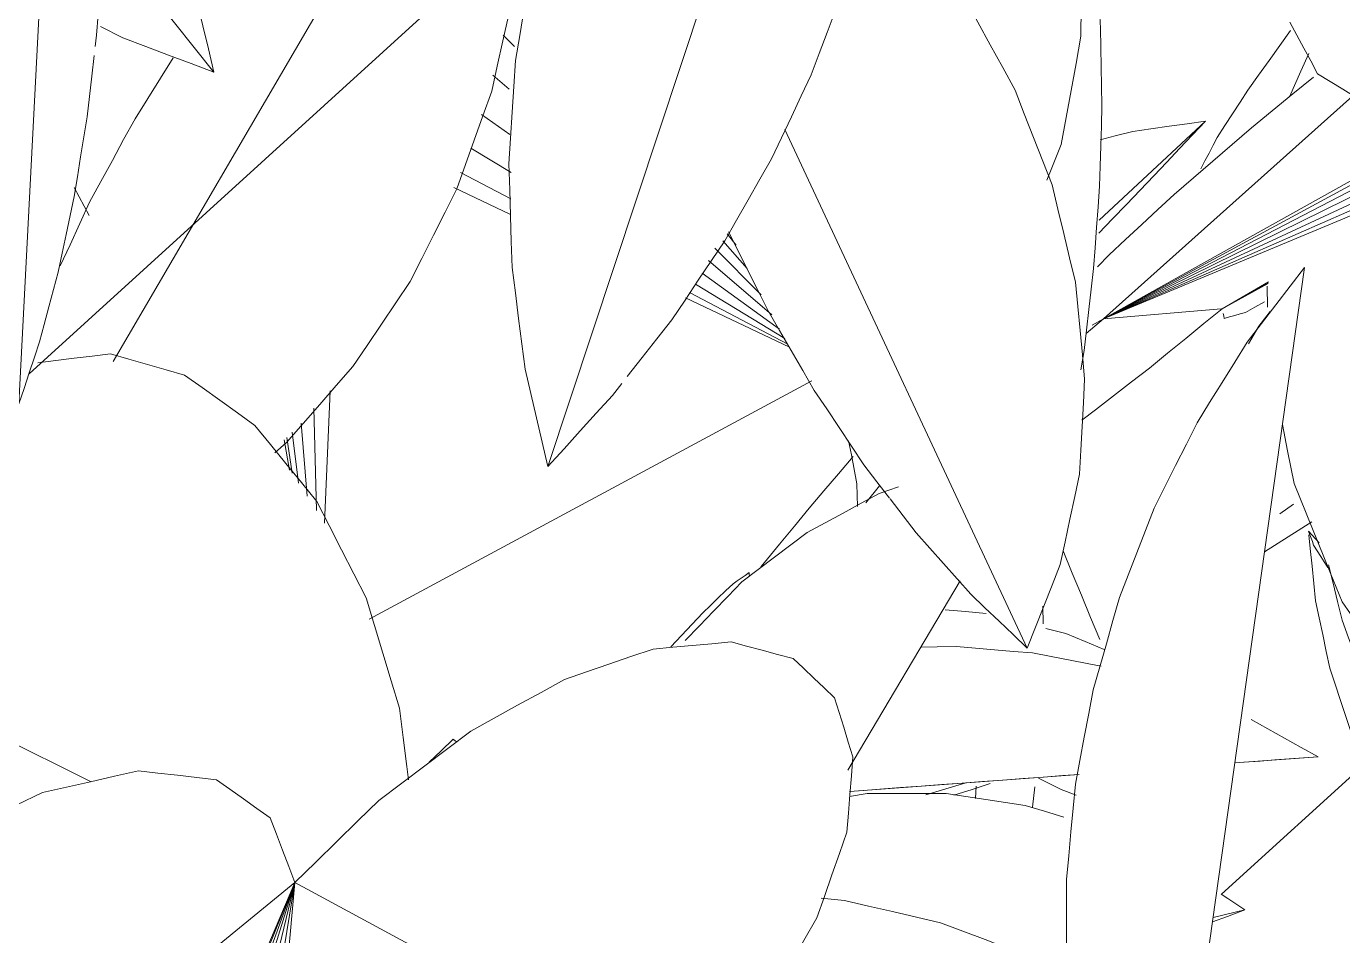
# Model space of a CAD drawing. Header units: metres. Extents: x 10.2 to 20.8, y -0.2 to 6.6.
# Drawn here: x 17.8004 to 17.8688, y 0.8365 to 0.8837 of the extents above; entities that cross this region are included whole.
import ezdxf

# ---------------------------------------------------------------- set-up
doc = ezdxf.new("R2010")
doc.units = ezdxf.units.M
doc.layers.add('Importações nas famílias', color=250, linetype='Continuous', lineweight=5)
doc.layers.add('Vegetação', color=7, linetype='Continuous', lineweight=5)

# ---------------------------------------------------------------- blocks, each defined once
blk = doc.blocks.new('Planta_pergolado_12200 - plantas pergolado_skp_Component_12-V14-Corte 3')
at = {"layer": 'Importações nas famílias'}
for p, q in [((17.855859, 0.888205), (17.855972, 0.887362)), ((17.855374, 0.866906), (17.855212, 0.865906))]:
    blk.add_line(p, q, dxfattribs=at)
at = {"layer": 'Importações nas famílias', "flags": 128}
for points in [[(17.855972, 0.887362), (17.856038, 0.886428), (17.856104, 0.885495), (17.85617, 0.884561), (17.856236, 0.883628)], [(17.856236, 0.883628), (17.856254, 0.882625), (17.856272, 0.881623), (17.85629, 0.880621), (17.856308, 0.879619)], [(17.856308, 0.879619), (17.856278, 0.878572), (17.856247, 0.877524), (17.856216, 0.876477), (17.856186, 0.87543)], [(17.856186, 0.87543), (17.856107, 0.874362), (17.856029, 0.873294), (17.85595, 0.872227), (17.855872, 0.871159)], [(17.855872, 0.871159), (17.855747, 0.870096), (17.855623, 0.869033), (17.855498, 0.867969), (17.855374, 0.866906)]]:
    blk.add_lwpolyline(points, dxfattribs=at)
blk = doc.blocks.new('Planta_pergolado_12200 - plantas pergolado_skp_Component_16-V19-Corte 3')
blk.add_blockref('Planta_pergolado_12200 - plantas pergolado_skp_Component_12-V14-Corte 3', (0, 0))
blk = doc.blocks.new('Planta_pergolado_12200 - plantas pergolado_skp_Component_12-V39-Corte 3')
at = {"layer": 'Importações nas famílias'}
for q in [(17.822629, 0.846681), (17.822786, 0.846599)]:
    blk.add_line((17.822607, 0.846743), q, dxfattribs=at)
at = {"layer": 'Importações nas famílias', "flags": 128}
blk.add_lwpolyline([(17.821373, 0.845536), (17.82199, 0.84614), (17.822607, 0.846743)], dxfattribs=at)
blk = doc.blocks.new('Planta_pergolado_12200 - plantas pergolado_skp_Component_12-V40-Corte 3')
at = {"layer": 'Importações nas famílias'}
for p, q in [((17.843194, 0.843766), (17.844121, 0.843915)), ((17.863731, 0.837876), (17.862078, 0.837475)), ((17.854531, 0.83564), (17.85269, 0.835193))]:
    blk.add_line(p, q, dxfattribs=at)
at = {"layer": 'Importações nas famílias', "flags": 128}
for points in [[(17.844121, 0.843915), (17.845145, 0.843917), (17.846169, 0.843919), (17.847193, 0.843921), (17.848217, 0.843924)], [(17.848217, 0.843924), (17.849244, 0.843769), (17.85027, 0.843613), (17.851296, 0.843458), (17.852322, 0.843303)], [(17.852322, 0.843303), (17.853326, 0.842994), (17.85433, 0.842684)], [(17.862504, 0.838692), (17.862841, 0.838468), (17.863731, 0.837876)], [(17.863731, 0.837876), (17.862818, 0.837541), (17.862048, 0.837259)]]:
    blk.add_lwpolyline(points, dxfattribs=at)
blk = doc.blocks.new('Planta_pergolado_12200 - plantas pergolado_skp_Component_12-V41-Corte 3')
at = {"layer": 'Importações nas famílias'}
for p, q in [((17.844738, 0.859482), (17.845744, 0.85984)), ((17.848943, 0.854955), (17.843102, 0.845122))]:
    blk.add_line(p, q, dxfattribs=at)
at = {"layer": 'Importações nas famílias', "flags": 128}
for points in [[(17.840992, 0.857463), (17.841928, 0.857968), (17.842865, 0.858472), (17.843802, 0.858977), (17.844738, 0.859482)], [(17.837608, 0.854905), (17.838454, 0.855544), (17.8393, 0.856184), (17.840146, 0.856824), (17.840992, 0.857463)], [(17.834667, 0.851866), (17.835403, 0.852626), (17.836138, 0.853385), (17.836873, 0.854145), (17.837608, 0.854905)]]:
    blk.add_lwpolyline(points, dxfattribs=at)
blk = doc.blocks.new('Planta_pergolado_12200 - plantas pergolado_skp_Component_17-V42-Corte 3')
at = {"layer": 'Importações nas famílias'}
blk.add_line((17.844041, 0.858995), (17.844758, 0.859891), dxfattribs=at)
at = {"layer": 'Importações nas famílias', "flags": 128}
for points in [[(17.843389, 0.861406), (17.842629, 0.860513), (17.841869, 0.85962), (17.841108, 0.858728)], [(17.841108, 0.858728), (17.840334, 0.857789), (17.83956, 0.856851), (17.838785, 0.855913), (17.838593, 0.85568)], [(17.837983, 0.855381), (17.837776, 0.855237), (17.837568, 0.855093), (17.837361, 0.85495), (17.837153, 0.854806)], [(17.837997, 0.855178), (17.83799, 0.855279), (17.837983, 0.855381)], [(17.837153, 0.854806), (17.83676, 0.854427), (17.836366, 0.854048), (17.835972, 0.853668), (17.835578, 0.853289)], [(17.835578, 0.853289), (17.835025, 0.8527), (17.834471, 0.852112), (17.833918, 0.851523)]]:
    blk.add_lwpolyline(points, dxfattribs=at)
blk = doc.blocks.new('Planta_pergolado_12200 - plantas pergolado_skp_Component_16-V43-Corte 3')
for name in ['Planta_pergolado_12200 - plantas pergolado_skp_Component_17-V42-Corte 3', 'Planta_pergolado_12200 - plantas pergolado_skp_Component_12-V41-Corte 3', 'Planta_pergolado_12200 - plantas pergolado_skp_Component_12-V39-Corte 3', 'Planta_pergolado_12200 - plantas pergolado_skp_Component_12-V40-Corte 3']:
    blk.add_blockref(name, (0, 0))
blk = doc.blocks.new('Planta_pergolado_12200 - plantas pergolado_skp_-3067423-Corte 3')
for name in ['Planta_pergolado_12200 - plantas pergolado_skp_Component_16-V19-Corte 3', 'Planta_pergolado_12200 - plantas pergolado_skp_Component_16-V43-Corte 3']:
    blk.add_blockref(name, (0, 0))
blk = doc.blocks.new('Planta_pergolado_12200 - plantas pergolado_skp_Component_12-V142-Corte 3')
at = {"layer": 'Importações nas famílias'}
for p, q in [((17.800059, 0.864137), (17.802265, 0.906915)), ((17.804097, 0.883278), (17.804026, 0.882676))]:
    blk.add_line(p, q, dxfattribs=at)
at = {"layer": 'Importações nas famílias', "flags": 128}
for points in [[(17.802726, 0.906996), (17.802923, 0.90639), (17.80312, 0.905785)], [(17.80312, 0.905785), (17.803276, 0.905052), (17.803433, 0.904319), (17.80359, 0.903586), (17.803746, 0.902854)], [(17.803746, 0.902854), (17.803859, 0.90201), (17.803972, 0.901167), (17.804084, 0.900324), (17.804197, 0.899481)], [(17.796607, 0.898257), (17.796997, 0.89914), (17.797386, 0.900023), (17.797776, 0.900907), (17.798166, 0.90179)], [(17.804197, 0.899481), (17.804263, 0.898547), (17.804329, 0.897614), (17.804395, 0.89668), (17.804461, 0.895747)], [(17.795422, 0.894559), (17.795718, 0.895483), (17.796014, 0.896408), (17.796311, 0.897332), (17.796607, 0.898257)], [(17.804461, 0.895747), (17.804479, 0.894744), (17.804497, 0.893742), (17.804515, 0.89274), (17.804533, 0.891738)], [(17.794623, 0.890737), (17.794823, 0.891693), (17.795023, 0.892648), (17.795222, 0.893603), (17.795422, 0.894559)], [(17.804533, 0.891738), (17.804503, 0.890691), (17.804472, 0.889643), (17.804441, 0.888596), (17.804411, 0.887549)], [(17.794221, 0.886834), (17.794322, 0.88781), (17.794422, 0.888785), (17.794523, 0.889761), (17.794623, 0.890737)], [(17.804411, 0.887549), (17.804332, 0.886481), (17.804254, 0.885413), (17.804175, 0.884346), (17.804097, 0.883278)], [(17.794219, 0.882893), (17.794219, 0.883878), (17.79422, 0.884863), (17.79422, 0.885849), (17.794221, 0.886834)], [(17.794617, 0.878957), (17.794517, 0.879941), (17.794418, 0.880925), (17.794318, 0.881909), (17.794219, 0.882893)], [(17.803972, 0.882215), (17.803848, 0.881151), (17.803724, 0.880088), (17.803599, 0.879025)], [(17.795411, 0.875072), (17.795213, 0.876043), (17.795014, 0.877014), (17.794815, 0.877986), (17.794617, 0.878957)], [(17.803599, 0.879025), (17.803431, 0.877991), (17.803264, 0.876958), (17.803096, 0.875924), (17.802929, 0.87489)], [(17.796592, 0.871278), (17.796297, 0.872227), (17.796002, 0.873175), (17.795706, 0.874123), (17.795411, 0.875072)], [(17.802929, 0.87489), (17.802722, 0.87391), (17.802515, 0.872931), (17.802309, 0.871951), (17.802102, 0.870971)], [(17.798147, 0.86762), (17.797758, 0.868535), (17.79737, 0.869449), (17.796981, 0.870364), (17.796592, 0.871278)], [(17.802102, 0.870971), (17.801861, 0.870068), (17.80162, 0.869164), (17.801379, 0.868261), (17.801138, 0.867358)], [(17.800059, 0.864137), (17.799581, 0.865008), (17.799103, 0.865879), (17.798625, 0.866749), (17.798147, 0.86762)], [(17.801138, 0.867358), (17.800868, 0.866553), (17.800598, 0.865748), (17.800329, 0.864942), (17.800059, 0.864137)]]:
    blk.add_lwpolyline(points, dxfattribs=at)
blk = doc.blocks.new('Planta_pergolado_12200 - plantas pergolado_skp_Component_16-V147-Corte 3')
blk.add_blockref('Planta_pergolado_12200 - plantas pergolado_skp_Component_12-V142-Corte 3', (0, 0))
blk = doc.blocks.new('Planta_pergolado_12200 - plantas pergolado_skp_Component_17-V187-Corte 3')
at = {"layer": 'Importações nas famílias'}
for p, q in [((17.778511, 0.80999), (17.814395, 0.839295)), ((17.814395, 0.839295), (17.800305, 0.806351)), ((17.801876, 0.808465), (17.814395, 0.839295)), ((17.803883, 0.810686), (17.814395, 0.839295)), ((17.814395, 0.839295), (17.805917, 0.812126)), ((17.814395, 0.839295), (17.808112, 0.813424)), ((17.810226, 0.81424), (17.814395, 0.839295)), ((17.812113, 0.814518), (17.814395, 0.839295)), ((17.835142, 0.828102), (17.814395, 0.839295))]:
    blk.add_line(p, q, dxfattribs=at)
at = {"layer": 'Importações nas famílias', "flags": 128}
for points in [[(17.833, 0.851414), (17.834013, 0.851506), (17.835025, 0.851599), (17.836038, 0.851692), (17.83705, 0.851784)], [(17.83705, 0.851784), (17.837853, 0.851569), (17.838656, 0.851354), (17.83946, 0.851138), (17.840263, 0.850923)], [(17.828389, 0.849835), (17.829542, 0.85023), (17.830695, 0.850624), (17.831848, 0.851019), (17.833, 0.851414)], [(17.840263, 0.850923), (17.840802, 0.850414), (17.841341, 0.849905), (17.841881, 0.849396), (17.84242, 0.848887)], [(17.823532, 0.847157), (17.824746, 0.847827), (17.825961, 0.848496), (17.827175, 0.849166), (17.828389, 0.849835)], [(17.84242, 0.848887), (17.842658, 0.84812), (17.842897, 0.847352), (17.843135, 0.846585), (17.843374, 0.845817)], [(17.818758, 0.843562), (17.819952, 0.844461), (17.821145, 0.84536), (17.822338, 0.846259), (17.823532, 0.847157)], [(17.843374, 0.845817), (17.843295, 0.844843), (17.843217, 0.843869), (17.843138, 0.842895), (17.84306, 0.84192)], [(17.801288, 0.84397), (17.802533, 0.84425), (17.803778, 0.84453), (17.805022, 0.844809), (17.806267, 0.845089)], [(17.806267, 0.845089), (17.807281, 0.844976), (17.808296, 0.844862), (17.80931, 0.844749), (17.810324, 0.844635)], [(17.810324, 0.844635), (17.811021, 0.844138), (17.811719, 0.843641), (17.812416, 0.843144), (17.813113, 0.842647)], [(17.795813, 0.841375), (17.797182, 0.842024), (17.79855, 0.842673), (17.799919, 0.843321), (17.801288, 0.84397)], [(17.814395, 0.839295), (17.815486, 0.840362), (17.816577, 0.841429), (17.817667, 0.842495), (17.818758, 0.843562)], [(17.813113, 0.842647), (17.813433, 0.841809), (17.813754, 0.840971), (17.814074, 0.840133), (17.814395, 0.839295)], [(17.84306, 0.84192), (17.84267, 0.840806), (17.84228, 0.839692), (17.841889, 0.838578), (17.841499, 0.837464)], [(17.841499, 0.837464), (17.840824, 0.836285), (17.840149, 0.835107), (17.839474, 0.833929), (17.838799, 0.83275)]]:
    blk.add_lwpolyline(points, dxfattribs=at)
blk = doc.blocks.new('Planta_pergolado_12200 - plantas pergolado_skp_Component_16-V188-Corte 3')
blk.add_blockref('Planta_pergolado_12200 - plantas pergolado_skp_Component_17-V187-Corte 3', (0, 0))
blk = doc.blocks.new('Planta_pergolado_12200 - plantas pergolado_skp_Component_12-V91-Corte 3')
at = {"layer": 'Importações nas famílias'}
for p, q in [((17.788614, 0.370671), (17.796384, 0.425955)), ((17.794608, 0.423677), (17.794016, 0.422917)), ((17.794016, 0.422917), (17.793473, 0.421998))]:
    blk.add_line(p, q, dxfattribs=at)
at = {"layer": 'Importações nas famílias', "flags": 128}
for points in [[(17.793415, 0.422082), (17.794157, 0.42305), (17.7949, 0.424018), (17.795642, 0.424987), (17.796384, 0.425955)], [(17.790807, 0.417905), (17.791459, 0.418949), (17.792111, 0.419993), (17.792763, 0.421038), (17.793415, 0.422082)], [(17.788588, 0.413473), (17.789143, 0.414581), (17.789697, 0.415689), (17.790252, 0.416797), (17.790807, 0.417905)], [(17.786783, 0.408834), (17.787234, 0.409994), (17.787686, 0.411154), (17.788137, 0.412314), (17.788588, 0.413473)], [(17.785412, 0.40404), (17.785755, 0.405238), (17.786098, 0.406437), (17.786441, 0.407636), (17.786783, 0.408834)], [(17.784491, 0.399143), (17.784721, 0.400368), (17.784952, 0.401592), (17.785182, 0.402816), (17.785412, 0.40404)], [(17.784029, 0.394199), (17.784145, 0.395435), (17.78426, 0.396671), (17.784376, 0.397907), (17.784491, 0.399143)], [(17.784032, 0.389263), (17.784032, 0.390497), (17.784031, 0.391731), (17.78403, 0.392965), (17.784029, 0.394199)]]:
    blk.add_lwpolyline(points, dxfattribs=at)
blk = doc.blocks.new('Planta_pergolado_12200 - plantas pergolado_skp_Component_17-V198-Corte 3')
at = {"layer": 'Importações nas famílias', "flags": 128}
for points in [[(17.867507, 0.881262), (17.867145, 0.881931), (17.866783, 0.882601), (17.866421, 0.88327), (17.866059, 0.883939)], [(17.870108, 0.879683), (17.869458, 0.880078), (17.868807, 0.880472), (17.868157, 0.880867), (17.867507, 0.881262)]]:
    blk.add_lwpolyline(points, dxfattribs=at)
blk = doc.blocks.new('Planta_pergolado_12200 - plantas pergolado_skp_Component_16-V199-Corte 3')
for name, p in [('Planta_pergolado_12200 - plantas pergolado_skp_Component_17-V198-Corte 3', (0, 0)), ('Planta_pergolado_12200 - plantas pergolado_skp_Component_12-V91-Corte 3', (0.070436, 0.445256))]:
    blk.add_blockref(name, p)
blk = doc.blocks.new('Planta_pergolado_12200 - plantas pergolado_skp_-V204-Corte 3')
at = {"layer": 'Importações nas famílias'}
blk.add_line((17.853345, 0.913678), (17.800598, 0.8657), dxfattribs=at)
for name in ['Planta_pergolado_12200 - plantas pergolado_skp_Component_16-V199-Corte 3', 'Planta_pergolado_12200 - plantas pergolado_skp_Component_16-V188-Corte 3']:
    blk.add_blockref(name, (0, 0))
blk = doc.blocks.new('Planta_pergolado_12200 - plantas pergolado_skp_-3067425-Corte 3')
for name in ['Planta_pergolado_12200 - plantas pergolado_skp_-V204-Corte 3', 'Planta_pergolado_12200 - plantas pergolado_skp_Component_16-V147-Corte 3']:
    blk.add_blockref(name, (0, 0))
blk = doc.blocks.new('Planta_pergolado_12200 - plantas pergolado_skp_Component_12-V221-Corte 3')
at = {"layer": 'Importações nas famílias'}
blk.add_line((17.856155, 0.873677), (17.861675, 0.878811), dxfattribs=at)
at = {"layer": 'Importações nas famílias', "flags": 128}
for points in [[(17.85791, 0.878274), (17.858851, 0.878408), (17.859792, 0.878543), (17.860734, 0.878677), (17.861675, 0.878811)], [(17.861675, 0.878811), (17.861008, 0.8781), (17.860341, 0.877389), (17.859675, 0.876677), (17.859008, 0.875966)], [(17.856215, 0.877844), (17.856997, 0.878043), (17.85791, 0.878274)], [(17.859008, 0.875966), (17.858292, 0.875223), (17.857576, 0.874479), (17.856861, 0.873736), (17.856145, 0.872992)]]:
    blk.add_lwpolyline(points, dxfattribs=at)
blk = doc.blocks.new('Planta_pergolado_12200 - plantas pergolado_skp_Component_12-V222-Corte 3')
at = {"layer": 'Importações nas famílias'}
for p, q in [((17.853236, 0.853638), (17.853252, 0.852726)), ((17.849733, 0.843653), (17.849766, 0.844291)), ((17.852816, 0.844267), (17.852691, 0.843203))]:
    blk.add_line(p, q, dxfattribs=at)
blk = doc.blocks.new('Planta_pergolado_12200 - plantas pergolado_skp_Component_17-V223-Corte 3')
at = {"layer": 'Importações nas famílias', "flags": 128}
for points in [[(17.866101, 0.883516), (17.865545, 0.88274), (17.864989, 0.881963), (17.864433, 0.881187), (17.863877, 0.88041)], [(17.863877, 0.88041), (17.86348, 0.879799), (17.863082, 0.879187), (17.862685, 0.878575), (17.862288, 0.877963)], [(17.862288, 0.877963), (17.862078, 0.877557), (17.861867, 0.877151), (17.861656, 0.876746), (17.861445, 0.87634)]]:
    blk.add_lwpolyline(points, dxfattribs=at)
blk = doc.blocks.new('Planta_pergolado_12200 - plantas pergolado_skp_Component_16-V224-Corte 3')
for name in ['Planta_pergolado_12200 - plantas pergolado_skp_Component_17-V223-Corte 3', 'Planta_pergolado_12200 - plantas pergolado_skp_Component_12-V221-Corte 3', 'Planta_pergolado_12200 - plantas pergolado_skp_Component_12-V222-Corte 3']:
    blk.add_blockref(name, (0, 0))
blk = doc.blocks.new('Planta_pergolado_12200 - plantas pergolado_skp_-V321-Corte 3')
at = {"layer": 'Importações nas famílias'}
blk.add_line((17.873205, 0.848417), (17.862509, 0.838688), dxfattribs=at)
blk = doc.blocks.new('Planta_pergolado_12200 - plantas pergolado_skp_-3067427-Corte 3')
for name in ['Planta_pergolado_12200 - plantas pergolado_skp_-V321-Corte 3', 'Planta_pergolado_12200 - plantas pergolado_skp_Component_16-V224-Corte 3']:
    blk.add_blockref(name, (0, 0))
blk = doc.blocks.new('Planta_pergolado_12200 - plantas pergolado_skp_Component_12-V348-Corte 3')
at = {"layer": 'Importações nas famílias'}
for p, q in [((17.865544, 0.858425), (17.866255, 0.85894)), ((17.864747, 0.856463), (17.867213, 0.858017))]:
    blk.add_line(p, q, dxfattribs=at)
blk = doc.blocks.new('Planta_pergolado_12200 - plantas pergolado_skp_Component_17-V349-Corte 3')
at = {"layer": 'Importações nas famílias'}
for p, q in [((17.86949, 0.880257), (17.85638, 0.868546)), ((17.85638, 0.868546), (17.869949, 0.876114)), ((17.869989, 0.875899), (17.85638, 0.868546)), ((17.87004, 0.875623), (17.85638, 0.868546)), ((17.85638, 0.868546), (17.870099, 0.875299)), ((17.85638, 0.868546), (17.870583, 0.875145)), ((17.870522, 0.874746), (17.85638, 0.868546)), ((17.870473, 0.874426), (17.85638, 0.868546)), ((17.856689, 0.871878), (17.856078, 0.871249)), ((17.864961, 0.870465), (17.862544, 0.86907)), ((17.862544, 0.86907), (17.864943, 0.870407)), ((17.862544, 0.86907), (17.864934, 0.870378)), ((17.862504, 0.869066), (17.85638, 0.868546)), ((17.85638, 0.868546), (17.85549, 0.867782)), ((17.855797, 0.86822), (17.85638, 0.868546))]:
    blk.add_line(p, q, dxfattribs=at)
at = {"layer": 'Importações nas famílias', "flags": 128}
for points in [[(17.867288, 0.881096), (17.866213, 0.880219), (17.865138, 0.879342), (17.864064, 0.878465)], [(17.864064, 0.878465), (17.863062, 0.877599), (17.862061, 0.876733), (17.86106, 0.875867), (17.860058, 0.875001)], [(17.860058, 0.875001), (17.859216, 0.874221), (17.858374, 0.87344), (17.857531, 0.872659), (17.856689, 0.871878)], [(17.858772, 0.865995), (17.859715, 0.866764), (17.860658, 0.867532), (17.861601, 0.868301), (17.862544, 0.86907)], [(17.862661, 0.868573), (17.862934, 0.868651), (17.863207, 0.868729), (17.86348, 0.868807), (17.863753, 0.868884)], [(17.863753, 0.868884), (17.864252, 0.869158), (17.86475, 0.869433)], [(17.862603, 0.868822), (17.862632, 0.868698), (17.862661, 0.868573)], [(17.855269, 0.863283), (17.855978, 0.863832), (17.85691, 0.864553), (17.857841, 0.865274), (17.858772, 0.865995)]]:
    blk.add_lwpolyline(points, dxfattribs=at)
blk = doc.blocks.new('Planta_pergolado_12200 - plantas pergolado_skp_Component_16-V350-Corte 3')
for name in ['Planta_pergolado_12200 - plantas pergolado_skp_Component_17-V349-Corte 3', 'Planta_pergolado_12200 - plantas pergolado_skp_Component_12-V348-Corte 3']:
    blk.add_blockref(name, (0, 0))
blk = doc.blocks.new('Planta_pergolado_12200 - plantas pergolado_skp_Component_12-V399-Corte 3')
at = {"layer": 'Importações nas famílias'}
for p, q in [((17.804962, 0.866334), (17.825171, 0.900898)), ((17.813955, 0.862131), (17.813349, 0.861602))]:
    blk.add_line(p, q, dxfattribs=at)
at = {"layer": 'Importações nas famílias', "flags": 128}
for points in [[(17.825776, 0.885577), (17.825485, 0.884273), (17.825195, 0.882968), (17.824904, 0.881664), (17.824613, 0.880359)], [(17.806091, 0.878931), (17.806752, 0.879986), (17.807413, 0.88104), (17.808075, 0.882094)], [(17.824613, 0.880359), (17.82416, 0.879092), (17.823707, 0.877825), (17.823253, 0.876558), (17.8228, 0.87529)], [(17.803736, 0.874597), (17.804325, 0.87568), (17.804914, 0.876764), (17.805502, 0.877848), (17.806091, 0.878931)], [(17.8228, 0.87529), (17.822195, 0.87409), (17.82159, 0.87289), (17.820985, 0.871689), (17.820379, 0.870489)], [(17.802206, 0.871294), (17.802716, 0.872395), (17.803226, 0.873496), (17.803736, 0.874597)], [(17.820379, 0.870489), (17.819637, 0.869384), (17.818894, 0.868278), (17.818151, 0.867173), (17.817408, 0.866068)], [(17.817408, 0.866068), (17.816545, 0.865084), (17.815682, 0.864099), (17.814819, 0.863115), (17.813955, 0.862131)]]:
    blk.add_lwpolyline(points, dxfattribs=at)
blk = doc.blocks.new('Planta_pergolado_12200 - plantas pergolado_skp_Component_12-V400-Corte 3')
at = {"layer": 'Importações nas famílias'}
blk.add_line((17.852424, 0.851466), (17.839835, 0.878374), dxfattribs=at)
at = {"layer": 'Importações nas famílias', "flags": 128}
for points in [[(17.849216, 0.885109), (17.849861, 0.883937), (17.850505, 0.882765), (17.85115, 0.881592), (17.851795, 0.88042)], [(17.851795, 0.88042), (17.852274, 0.879189), (17.852754, 0.877959), (17.853234, 0.876728), (17.853713, 0.875497)], [(17.853713, 0.875497), (17.854017, 0.874237), (17.85432, 0.872977), (17.854624, 0.871717), (17.854927, 0.870457)], [(17.838968, 0.868973), (17.838419, 0.870065), (17.837869, 0.871156), (17.83732, 0.872247), (17.836906, 0.873068)], [(17.854927, 0.870457), (17.855047, 0.869197), (17.855168, 0.867937), (17.855288, 0.866677), (17.855408, 0.865417)], [(17.841368, 0.864838), (17.840768, 0.865872), (17.840168, 0.866906), (17.839568, 0.86794), (17.838968, 0.868973)], [(17.843943, 0.860978), (17.843299, 0.861943), (17.842655, 0.862908), (17.842012, 0.863873), (17.841368, 0.864838)], [(17.855408, 0.865417), (17.855342, 0.864187), (17.855276, 0.862957), (17.85521, 0.861726), (17.855144, 0.860496)], [(17.845272, 0.859249), (17.844623, 0.860093), (17.843943, 0.860978)], [(17.855144, 0.860496), (17.854893, 0.859324), (17.854643, 0.858153), (17.854392, 0.856981), (17.854141, 0.855809)], [(17.846664, 0.857438), (17.845984, 0.858323), (17.845304, 0.859208)], [(17.849502, 0.854255), (17.848793, 0.855051), (17.848083, 0.855847), (17.847374, 0.856642), (17.846664, 0.857438)], [(17.854141, 0.855809), (17.853712, 0.854724), (17.853283, 0.853638), (17.852854, 0.852552), (17.852424, 0.851466)], [(17.852424, 0.851466), (17.851694, 0.852164), (17.850963, 0.852861), (17.850232, 0.853558), (17.849502, 0.854255)]]:
    blk.add_lwpolyline(points, dxfattribs=at)
blk = doc.blocks.new('Planta_pergolado_12200 - plantas pergolado_skp_Component_17-V402-Corte 3')
at = {"layer": 'Importações nas famílias'}
for p, q in [((17.8258, 0.882676), (17.825203, 0.883277)), ((17.825525, 0.880463), (17.82468, 0.881189)), ((17.825553, 0.878111), (17.824093, 0.879162)), ((17.825628, 0.876142), (17.82353, 0.877414)), ((17.825605, 0.874777), (17.822988, 0.876149)), ((17.802926, 0.875358), (17.803703, 0.873909)), ((17.822653, 0.875369), (17.825591, 0.873971)), ((17.837874, 0.871156), (17.836614, 0.872597)), ((17.837302, 0.872369), (17.836835, 0.872953)), ((17.838604, 0.869798), (17.836207, 0.872209)), ((17.839568, 0.868015), (17.835536, 0.870919)), ((17.839171, 0.86875), (17.835878, 0.871576)), ((17.839829, 0.867532), (17.835193, 0.870343)), ((17.834684, 0.869643), (17.840075, 0.867078)), ((17.83999, 0.867236), (17.834881, 0.869914)), ((17.816224, 0.864806), (17.815937, 0.857939)), ((17.841247, 0.865335), (17.818258, 0.852973)), ((17.815385, 0.863906), (17.815508, 0.858604)), ((17.815033, 0.859339), (17.814721, 0.863139)), ((17.813843, 0.862263), (17.814112, 0.860694)), ((17.813967, 0.862386), (17.814258, 0.860541)), ((17.814589, 0.860028), (17.81425, 0.862669)), ((17.843616, 0.858806), (17.843582, 0.859991))]:
    blk.add_line(p, q, dxfattribs=at)
at = {"layer": 'Importações nas famílias', "flags": 128}
for points in [[(17.855216, 0.88321), (17.855223, 0.884715), (17.85523, 0.886221), (17.855236, 0.887727), (17.85524, 0.888638)], [(17.854193, 0.877598), (17.854449, 0.879001), (17.854705, 0.880404), (17.854961, 0.881807), (17.855216, 0.88321)], [(17.853447, 0.875754), (17.853706, 0.876393), (17.854193, 0.877598)], [(17.843582, 0.859991), (17.843291, 0.861484), (17.843147, 0.862222)]]:
    blk.add_lwpolyline(points, dxfattribs=at)
blk = doc.blocks.new('Planta_pergolado_12200 - plantas pergolado_skp_Component_16-V403-Corte 3')
for name in ['Planta_pergolado_12200 - plantas pergolado_skp_Component_17-V402-Corte 3', 'Planta_pergolado_12200 - plantas pergolado_skp_Component_12-V400-Corte 3', 'Planta_pergolado_12200 - plantas pergolado_skp_Component_12-V399-Corte 3']:
    blk.add_blockref(name, (0, 0))
blk = doc.blocks.new('Planta_pergolado_12200 - plantas pergolado_skp_Component_17-V426-Corte 3')
at = {"layer": 'Importações nas famílias'}
blk.add_line((17.864894, 0.870244), (17.864907, 0.869155), dxfattribs=at)
at = {"layer": 'Importações nas famílias', "flags": 128}
for points in [[(17.867043, 0.882327), (17.866634, 0.881405), (17.866043, 0.880071)], [(17.865676, 0.86307), (17.865948, 0.861698), (17.866286, 0.859997)], [(17.866286, 0.859997), (17.866911, 0.858462), (17.867537, 0.856928), (17.868163, 0.855393), (17.868788, 0.853859)], [(17.868788, 0.853859), (17.869648, 0.852622), (17.870509, 0.851385), (17.871369, 0.850148), (17.872229, 0.848911)]]:
    blk.add_lwpolyline(points, dxfattribs=at)
blk = doc.blocks.new('Planta_pergolado_12200 - plantas pergolado_skp_Component_16-V427-Corte 3')
blk.add_blockref('Planta_pergolado_12200 - plantas pergolado_skp_Component_17-V426-Corte 3', (0, 0))
blk = doc.blocks.new('Planta_pergolado_12200 - plantas pergolado_skp_-V432-Corte 3')
for name in ['Planta_pergolado_12200 - plantas pergolado_skp_Component_16-V427-Corte 3', 'Planta_pergolado_12200 - plantas pergolado_skp_Component_16-V403-Corte 3']:
    blk.add_blockref(name, (0, 0))
blk = doc.blocks.new('Planta_pergolado_12200 - plantas pergolado_skp_-3067429-Corte 3')
for name in ['Planta_pergolado_12200 - plantas pergolado_skp_-V432-Corte 3', 'Planta_pergolado_12200 - plantas pergolado_skp_Component_16-V350-Corte 3']:
    blk.add_blockref(name, (0, 0))
blk = doc.blocks.new('Planta_pergolado_12200 - plantas pergolado_skp_-3067432-Corte 3')
for name in ['Planta_pergolado_12200 - plantas pergolado_skp_-3067429-Corte 3', 'Planta_pergolado_12200 - plantas pergolado_skp_-3067425-Corte 3', 'Planta_pergolado_12200 - plantas pergolado_skp_-3067427-Corte 3', 'Planta_pergolado_12200 - plantas pergolado_skp_-3067423-Corte 3']:
    blk.add_blockref(name, (0, 0))
blk = doc.blocks.new('Planta_pergolado_12200 - plantas pergolado_skp_Component_12-V537-Corte 3')
at = {"layer": 'Importações nas famílias'}
for p, q in [((17.8534, 0.852475), (17.854438, 0.852214)), ((17.849232, 0.844469), (17.847153, 0.843846))]:
    blk.add_line(p, q, dxfattribs=at)
at = {"layer": 'Importações nas famílias', "flags": 128}
for points in [[(17.848159, 0.853455), (17.849223, 0.853355), (17.850286, 0.853256)], [(17.854438, 0.852214), (17.855426, 0.851799), (17.856414, 0.851383)], [(17.850499, 0.844432), (17.849561, 0.844131), (17.848622, 0.843831)]]:
    blk.add_lwpolyline(points, dxfattribs=at)
blk = doc.blocks.new('Planta_pergolado_12200 - plantas pergolado_skp_Component_16-V538-Corte 3')
blk.add_blockref('Planta_pergolado_12200 - plantas pergolado_skp_Component_12-V537-Corte 3', (0, 0))
blk = doc.blocks.new('Planta_pergolado_12200 - plantas pergolado_skp_-3067434-Corte 3')
blk.add_blockref('Planta_pergolado_12200 - plantas pergolado_skp_Component_16-V538-Corte 3', (0, 0))
blk = doc.blocks.new('Planta_pergolado_12200 - plantas pergolado_skp_Component_12-V646-Corte 3')
at = {"layer": 'Importações nas famílias'}
for p, q in [((17.867528, 0.845826), (17.863207, 0.845505)), ((17.863668, 0.845541), (17.864526, 0.845604)), ((17.855115, 0.844905), (17.843203, 0.844022)), ((17.84371, 0.844064), (17.844772, 0.844143))]:
    blk.add_line(p, q, dxfattribs=at)
at = {"layer": 'Importações nas famílias', "flags": 128}
for points in [[(17.848745, 0.851543), (17.847752, 0.851522), (17.846934, 0.851505)], [(17.852701, 0.851209), (17.851712, 0.851292), (17.850723, 0.851376), (17.849734, 0.851459), (17.848745, 0.851543)], [(17.856257, 0.850525), (17.855625, 0.850646), (17.854651, 0.850834), (17.853676, 0.851021), (17.852701, 0.851209)], [(17.867528, 0.845826), (17.86666, 0.846307), (17.865792, 0.846789), (17.864923, 0.847271), (17.864055, 0.847752)], [(17.864526, 0.845604), (17.865277, 0.84566), (17.866027, 0.845715), (17.866778, 0.84577), (17.867528, 0.845826)], [(17.844772, 0.844143), (17.845842, 0.844222), (17.846912, 0.844301), (17.847983, 0.844381), (17.849053, 0.84446)], [(17.849053, 0.84446), (17.850106, 0.844538), (17.851159, 0.844616), (17.852212, 0.844694), (17.853265, 0.844772)], [(17.853265, 0.844772), (17.854276, 0.844847), (17.855115, 0.844909)]]:
    blk.add_lwpolyline(points, dxfattribs=at)
blk = doc.blocks.new('Planta_pergolado_12200 - plantas pergolado_skp_Component_16-V649-Corte 3')
blk.add_blockref('Planta_pergolado_12200 - plantas pergolado_skp_Component_12-V646-Corte 3', (0, 0))
blk = doc.blocks.new('Planta_pergolado_12200 - plantas pergolado_skp_Component_12-V711-Corte 3')
at = {"layer": 'Importações nas famílias'}
for p, q in [((17.841604, 0.903303), (17.827532, 0.860889)), ((17.831364, 0.865186), (17.830885, 0.864575))]:
    blk.add_line(p, q, dxfattribs=at)
at = {"layer": 'Importações nas famílias', "flags": 128}
for points in [[(17.83208, 0.900712), (17.832725, 0.90158), (17.83337, 0.902448), (17.834015, 0.903316), (17.834661, 0.904184)], [(17.845332, 0.901387), (17.845339, 0.900676), (17.845348, 0.899648), (17.845358, 0.898621)], [(17.829863, 0.896652), (17.830417, 0.897667), (17.830971, 0.898682), (17.831526, 0.899697), (17.83208, 0.900712)], [(17.845358, 0.898621), (17.845258, 0.897557), (17.845158, 0.896493), (17.845059, 0.89543), (17.844959, 0.894366)], [(17.82806, 0.892098), (17.82851, 0.893237), (17.828961, 0.894375), (17.829412, 0.895513), (17.829863, 0.896652)], [(17.844959, 0.894366), (17.844751, 0.893278), (17.844543, 0.89219), (17.844335, 0.891102), (17.844127, 0.890014)], [(17.826713, 0.887159), (17.82705, 0.888394), (17.827386, 0.889629), (17.827723, 0.890864), (17.82806, 0.892098)], [(17.844127, 0.890014), (17.843813, 0.888914), (17.8435, 0.887814), (17.843186, 0.886713), (17.842872, 0.885613)], [(17.825856, 0.881949), (17.82607, 0.883252), (17.826284, 0.884554), (17.826499, 0.885857), (17.826713, 0.887159)], [(17.842872, 0.885613), (17.842456, 0.884513), (17.84204, 0.883413), (17.841623, 0.882312), (17.841207, 0.881212)], [(17.825506, 0.876592), (17.825594, 0.877931), (17.825681, 0.879271), (17.825768, 0.88061), (17.825856, 0.881949)], [(17.841207, 0.881212), (17.840693, 0.880124), (17.840179, 0.879036), (17.839665, 0.877948), (17.839151, 0.87686)], [(17.825674, 0.871212), (17.825632, 0.872557), (17.82559, 0.873902), (17.825548, 0.875247), (17.825506, 0.876592)], [(17.839151, 0.87686), (17.838545, 0.875796), (17.837939, 0.874733), (17.837333, 0.873669), (17.836727, 0.872605)], [(17.836727, 0.872605), (17.836035, 0.871578), (17.835344, 0.87055), (17.834653, 0.869523), (17.833961, 0.868495)], [(17.826355, 0.865937), (17.826185, 0.867255), (17.826014, 0.868574), (17.825844, 0.869893), (17.825674, 0.871212)], [(17.833961, 0.868495), (17.833192, 0.867515), (17.832423, 0.866535), (17.831654, 0.865555)], [(17.827532, 0.860889), (17.827238, 0.862151), (17.826943, 0.863413), (17.826649, 0.864675), (17.826355, 0.865937)], [(17.830885, 0.864575), (17.830047, 0.863653), (17.829208, 0.862732), (17.82837, 0.86181), (17.827532, 0.860889)]]:
    blk.add_lwpolyline(points, dxfattribs=at)
blk = doc.blocks.new('Planta_pergolado_12200 - plantas pergolado_skp_Component_12-V712-Corte 3')
at = {"layer": 'Importações nas famílias'}
for p, q in [((17.776898, 0.923066), (17.790621, 0.905871)), ((17.784423, 0.919801), (17.78533, 0.919217)), ((17.792368, 0.913898), (17.79318, 0.913118)), ((17.795168, 0.900174), (17.79671, 0.898242)), ((17.78537, 0.898292), (17.784607, 0.899154)), ((17.804417, 0.888585), (17.810193, 0.881348)), ((17.805467, 0.883133), (17.804297, 0.883719))]:
    blk.add_line(p, q, dxfattribs=at)
at = {"layer": 'Importações nas famílias', "flags": 128}
for points in [[(17.776435, 0.919509), (17.776551, 0.920398), (17.776666, 0.921288), (17.776782, 0.922177), (17.776898, 0.923066)], [(17.776898, 0.923066), (17.777846, 0.922718), (17.778794, 0.92237), (17.779742, 0.922022), (17.78069, 0.921675)], [(17.78069, 0.921675), (17.781623, 0.921206), (17.782557, 0.920738), (17.78349, 0.920269), (17.784423, 0.919801)], [(17.776696, 0.915657), (17.776631, 0.91662), (17.776566, 0.917583), (17.7765, 0.918546), (17.776435, 0.919509)], [(17.777675, 0.911598), (17.77743, 0.912613), (17.777185, 0.913627), (17.776941, 0.914642), (17.776696, 0.915657)], [(17.779348, 0.90743), (17.77893, 0.908472), (17.778512, 0.909514), (17.778093, 0.910556), (17.777675, 0.911598)], [(17.781677, 0.903249), (17.781095, 0.904295), (17.780513, 0.90534), (17.779931, 0.906385), (17.779348, 0.90743)], [(17.784607, 0.899154), (17.783875, 0.900178), (17.783142, 0.901202), (17.78241, 0.902226), (17.781677, 0.903249)], [(17.804449, 0.89772), (17.80501, 0.896618), (17.80557, 0.895516)], [(17.80557, 0.895516), (17.806046, 0.894367), (17.806522, 0.893217), (17.806999, 0.892067), (17.807475, 0.890917)], [(17.791982, 0.891601), (17.791004, 0.892511), (17.790025, 0.893421), (17.789047, 0.894331)], [(17.794118, 0.889961), (17.79305, 0.890781), (17.791982, 0.891601)], [(17.807475, 0.890917), (17.807861, 0.889732), (17.808248, 0.888547), (17.808635, 0.887362), (17.809022, 0.886177)], [(17.809022, 0.886177), (17.809314, 0.88497), (17.809607, 0.883763), (17.8099, 0.882555), (17.810193, 0.881348)], [(17.810193, 0.881348), (17.809012, 0.881794), (17.80783, 0.882241), (17.806649, 0.882687), (17.805467, 0.883133)]]:
    blk.add_lwpolyline(points, dxfattribs=at)
blk = doc.blocks.new('Planta_pergolado_12200 - plantas pergolado_skp_Component_12-V713-Corte 3')
at = {"layer": 'Importações nas famílias'}
for p, q in [((17.841717, 0.838482), (17.842938, 0.838363)), ((17.849949, 0.825836), (17.835238, 0.828224)), ((17.862543, 0.827802), (17.863283, 0.826978)), ((17.865531, 0.823307), (17.860208, 0.824171))]:
    blk.add_line(p, q, dxfattribs=at)
at = {"layer": 'Importações nas famílias', "flags": 128}
for points in [[(17.842938, 0.838363), (17.844184, 0.838076), (17.845429, 0.837789), (17.846675, 0.837502), (17.847921, 0.837215)], [(17.847921, 0.837215), (17.849078, 0.836775), (17.850235, 0.836335), (17.851392, 0.835895), (17.852549, 0.835455)], [(17.852549, 0.835455), (17.853591, 0.834872), (17.854633, 0.834289)], [(17.863283, 0.826978), (17.863845, 0.82606), (17.864407, 0.825142), (17.864969, 0.824225), (17.865531, 0.823307)], [(17.865531, 0.823307), (17.864625, 0.823049), (17.86372, 0.822792), (17.862814, 0.822534), (17.861908, 0.822276)], [(17.844399, 0.821453), (17.843619, 0.821554), (17.842445, 0.821705)], [(17.861908, 0.822276), (17.860926, 0.822098), (17.859943, 0.82192)]]:
    blk.add_lwpolyline(points, dxfattribs=at)
blk = doc.blocks.new('Planta_pergolado_12200 - plantas pergolado_skp_Component_17-V715-Corte 3')
at = {"layer": 'Importações nas famílias'}
blk.add_line((17.79468, 0.849054), (17.803778, 0.844543), dxfattribs=at)
at = {"layer": 'Importações nas famílias', "flags": 128}
for points in [[(17.804816, 0.86674), (17.803872, 0.866621), (17.802928, 0.866502), (17.801984, 0.866383), (17.80104, 0.866264)], [(17.808664, 0.865633), (17.807702, 0.86591), (17.80674, 0.866187), (17.805778, 0.866463), (17.804816, 0.86674)], [(17.812322, 0.863018), (17.811408, 0.863672), (17.810493, 0.864326), (17.809579, 0.864979), (17.808664, 0.865633)], [(17.815541, 0.859073), (17.814736, 0.860059), (17.813932, 0.861046), (17.813127, 0.862032), (17.812322, 0.863018)], [(17.818101, 0.854067), (17.817461, 0.855319), (17.816821, 0.85657), (17.816181, 0.857822), (17.815541, 0.859073)], [(17.819827, 0.848341), (17.819396, 0.849773), (17.818964, 0.851204), (17.818533, 0.852636), (17.818101, 0.854067)], [(17.820302, 0.844635), (17.820215, 0.845314), (17.820021, 0.846827), (17.819827, 0.848341)]]:
    blk.add_lwpolyline(points, dxfattribs=at)
blk = doc.blocks.new('Planta_pergolado_12200 - plantas pergolado_skp_Component_16-V716-Corte 3')
for name in ['Planta_pergolado_12200 - plantas pergolado_skp_Component_12-V712-Corte 3', 'Planta_pergolado_12200 - plantas pergolado_skp_Component_12-V711-Corte 3', 'Planta_pergolado_12200 - plantas pergolado_skp_Component_17-V715-Corte 3', 'Planta_pergolado_12200 - plantas pergolado_skp_Component_12-V713-Corte 3']:
    blk.add_blockref(name, (0, 0))
blk = doc.blocks.new('Planta_pergolado_12200 - plantas pergolado_skp_-V719-Corte 3')
blk.add_blockref('Planta_pergolado_12200 - plantas pergolado_skp_Component_16-V716-Corte 3', (0, 0))
blk = doc.blocks.new('Planta_pergolado_12200 - plantas pergolado_skp_-3067436-Corte 3')
for name in ['Planta_pergolado_12200 - plantas pergolado_skp_-V719-Corte 3', 'Planta_pergolado_12200 - plantas pergolado_skp_Component_16-V649-Corte 3']:
    blk.add_blockref(name, (0, 0))
blk = doc.blocks.new('Planta_pergolado_12200 - plantas pergolado_skp_Component_12-V791-Corte 3')
at = {"layer": 'Importações nas famílias'}
for p, q in [((17.854186, 0.844122), (17.853015, 0.844707)), ((17.854963, 0.843828), (17.854186, 0.844122))]:
    blk.add_line(p, q, dxfattribs=at)
at = {"layer": 'Importações nas famílias', "flags": 128}
blk.add_lwpolyline([(17.854289, 0.856505), (17.854765, 0.855355), (17.855241, 0.854206), (17.855717, 0.853056), (17.856194, 0.851906)], dxfattribs=at)
blk = doc.blocks.new('Planta_pergolado_12200 - plantas pergolado_skp_Component_16-V794-Corte 3')
blk.add_blockref('Planta_pergolado_12200 - plantas pergolado_skp_Component_12-V791-Corte 3', (0, 0))
blk = doc.blocks.new('Planta_pergolado_12200 - plantas pergolado_skp_-V800-Corte 3')
blk.add_blockref('Planta_pergolado_12200 - plantas pergolado_skp_Component_16-V794-Corte 3', (0, 0))
blk = doc.blocks.new('Planta_pergolado_12200 - plantas pergolado_skp_-3067438-Corte 3')
blk.add_blockref('Planta_pergolado_12200 - plantas pergolado_skp_-V800-Corte 3', (0, 0))
blk = doc.blocks.new('Planta_pergolado_12200 - plantas pergolado_skp_-3067443-Corte 3')
for name in ['Planta_pergolado_12200 - plantas pergolado_skp_-3067436-Corte 3', 'Planta_pergolado_12200 - plantas pergolado_skp_-3067438-Corte 3', 'Planta_pergolado_12200 - plantas pergolado_skp_-3067434-Corte 3']:
    blk.add_blockref(name, (0, 0))
blk = doc.blocks.new('Planta_pergolado_12200 - plantas pergolado_skp_Component_12-V1485-Corte 3')
at = {"layer": 'Importações nas famílias'}
for p, q in [((17.867031, 0.857529), (17.867581, 0.856928)), ((17.878594, 0.844869), (17.892487, 0.829656)), ((17.885763, 0.831119), (17.886414, 0.830937))]:
    blk.add_line(p, q, dxfattribs=at)
at = {"layer": 'Importações nas famílias', "flags": 128}
for points in [[(17.8673, 0.856806), (17.867233, 0.856987), (17.867166, 0.857168), (17.867099, 0.857349), (17.867031, 0.857529)], [(17.86705, 0.857349), (17.867123, 0.856625), (17.867215, 0.85572), (17.867306, 0.854816), (17.867398, 0.853911)], [(17.86803, 0.855641), (17.867848, 0.855932), (17.867665, 0.856223), (17.867483, 0.856515), (17.8673, 0.856806)], [(17.867398, 0.853911), (17.867583, 0.853038), (17.867768, 0.852164), (17.867954, 0.851291), (17.868139, 0.850417)], [(17.868139, 0.850417), (17.868416, 0.849584), (17.868693, 0.848752), (17.86897, 0.847919), (17.869247, 0.847086)], [(17.869247, 0.847086), (17.869612, 0.846304), (17.869978, 0.845521), (17.870343, 0.844738), (17.870709, 0.843955)], [(17.877654, 0.844464), (17.877008, 0.84516), (17.876362, 0.845856)], [(17.880455, 0.841528), (17.879755, 0.842262), (17.879054, 0.842996), (17.878354, 0.84373), (17.877654, 0.844464)], [(17.870709, 0.843955), (17.871159, 0.843231), (17.871609, 0.842508), (17.872059, 0.841784), (17.872509, 0.84106)], [(17.883409, 0.838508), (17.882671, 0.839263), (17.881932, 0.840018), (17.881194, 0.840773), (17.880455, 0.841528)], [(17.872509, 0.84106), (17.873039, 0.840402), (17.873568, 0.839745), (17.874098, 0.839088), (17.874627, 0.838431)], [(17.874627, 0.838431), (17.875231, 0.837848), (17.875834, 0.837265), (17.876437, 0.836681), (17.87704, 0.836098)], [(17.886447, 0.835476), (17.885687, 0.836234), (17.884928, 0.836992), (17.884169, 0.83775), (17.883409, 0.838508)], [(17.87704, 0.836098), (17.87771, 0.835596), (17.87838, 0.835093), (17.879051, 0.83459), (17.879721, 0.834088)], [(17.889497, 0.832502), (17.888734, 0.833245), (17.887972, 0.833989), (17.887209, 0.834732), (17.886447, 0.835476)], [(17.879721, 0.834088), (17.88045, 0.833671), (17.88118, 0.833255), (17.88191, 0.832839), (17.882639, 0.832422)], [(17.882639, 0.832422), (17.88342, 0.832096), (17.884201, 0.831771), (17.884982, 0.831445), (17.885763, 0.831119)], [(17.892487, 0.829656), (17.89174, 0.830368), (17.890992, 0.831079), (17.890244, 0.831791), (17.889497, 0.832502)], [(17.889058, 0.830194), (17.889915, 0.83006), (17.890773, 0.829925), (17.89163, 0.829791), (17.892487, 0.829656)]]:
    blk.add_lwpolyline(points, dxfattribs=at)
blk = doc.blocks.new('Planta_pergolado_12200 - plantas pergolado_skp_Component_12-V1486-Corte 3')
at = {"layer": 'Importações nas famílias'}
blk.add_line((17.875787, 0.846389), (17.876371, 0.839272), dxfattribs=at)
at = {"layer": 'Importações nas famílias', "flags": 128}
for points in [[(17.868076, 0.855787), (17.868311, 0.854831), (17.868546, 0.853876), (17.868781, 0.85292)], [(17.868781, 0.85292), (17.869116, 0.851996), (17.869451, 0.851071), (17.869786, 0.850147), (17.870121, 0.849222)], [(17.870121, 0.849222), (17.870552, 0.848339), (17.870984, 0.847456), (17.871415, 0.846572), (17.871846, 0.845689)], [(17.871846, 0.845689), (17.872369, 0.844857), (17.872892, 0.844025), (17.873414, 0.843193), (17.873937, 0.84236)], [(17.876349, 0.844626), (17.876319, 0.845469), (17.876296, 0.846102)], [(17.876398, 0.841694), (17.876386, 0.842427), (17.876373, 0.84316), (17.876361, 0.843893), (17.876349, 0.844626)], [(17.873937, 0.84236), (17.874545, 0.841588), (17.875154, 0.840816), (17.875762, 0.840044), (17.876371, 0.839272)], [(17.876371, 0.839272), (17.876377, 0.839878), (17.876384, 0.840483), (17.876391, 0.841089), (17.876398, 0.841694)]]:
    blk.add_lwpolyline(points, dxfattribs=at)
blk = doc.blocks.new('Planta_pergolado_12200 - plantas pergolado_skp_Component_16-V1490-Corte 3')
for name in ['Planta_pergolado_12200 - plantas pergolado_skp_Component_12-V1485-Corte 3', 'Planta_pergolado_12200 - plantas pergolado_skp_Component_12-V1486-Corte 3']:
    blk.add_blockref(name, (0, 0))
blk = doc.blocks.new('Planta_pergolado_12200 - plantas pergolado_skp_-V1532-Corte 3')
blk.add_blockref('Planta_pergolado_12200 - plantas pergolado_skp_Component_16-V1490-Corte 3', (0, 0))
blk = doc.blocks.new('Planta_pergolado_12200 - plantas pergolado_skp_-3067454-Corte 3')
blk.add_blockref('Planta_pergolado_12200 - plantas pergolado_skp_-V1532-Corte 3', (0, 0))
blk = doc.blocks.new('Planta_pergolado_12200 - Planta_pergolado_12200-3075656-Corte 3')
for name in ['Planta_pergolado_12200 - plantas pergolado_skp_-3067454-Corte 3', 'Planta_pergolado_12200 - plantas pergolado_skp_-3067443-Corte 3', 'Planta_pergolado_12200 - plantas pergolado_skp_-3067432-Corte 3']:
    blk.add_blockref(name, (0, 0))

msp = doc.modelspace()

# ---------------------------------------------------------------- block references
at = {"layer": 'Vegetação', "color": 250}
msp.add_blockref('Planta_pergolado_12200 - Planta_pergolado_12200-3075656-Corte 3', (0, 0), dxfattribs=at)

doc.saveas('drawing.dxf')
